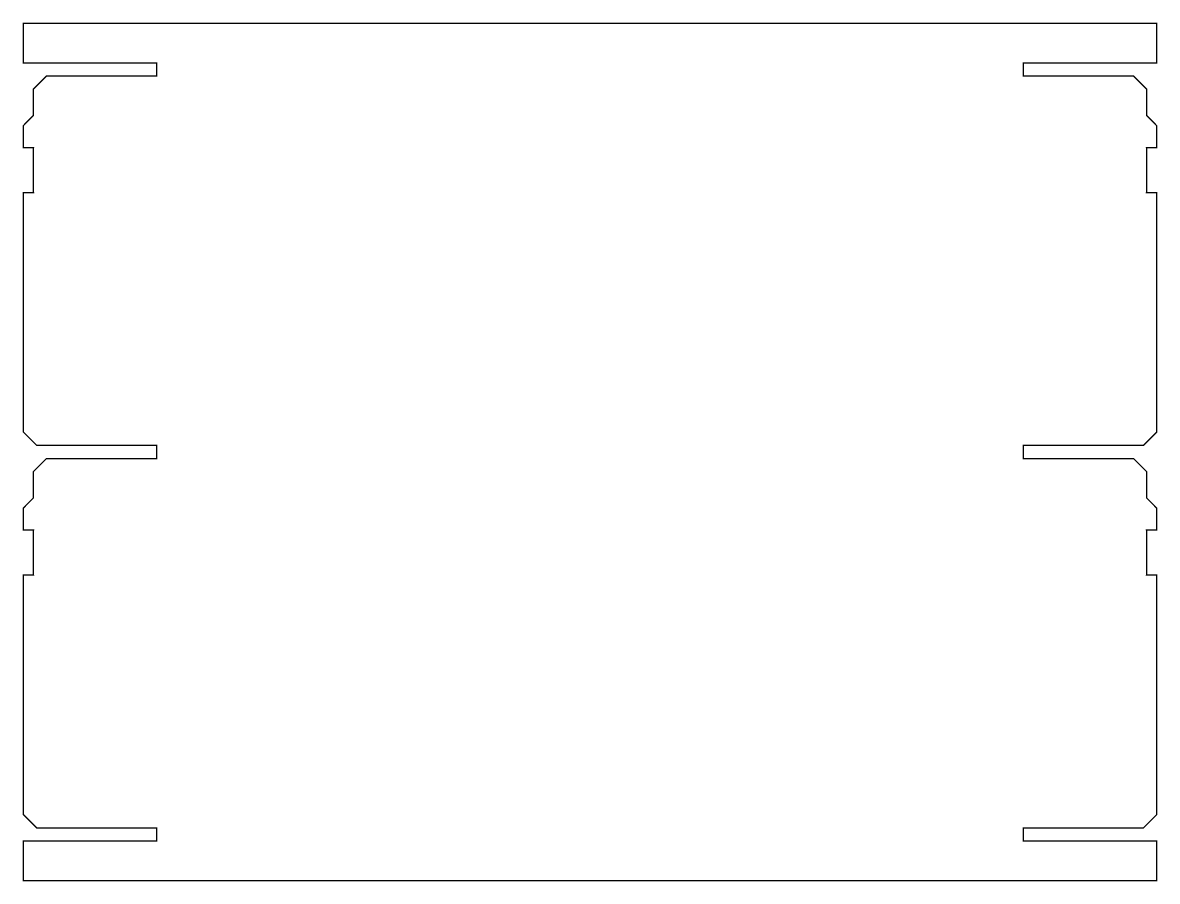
# Model space of a CAD drawing. Extents: x 0 to 172, y 0 to 130.
import ezdxf

# ---------------------------------------------------------------- set-up
doc = ezdxf.new("R2010")
doc.units = 0
doc.layers.add('268076-7ROU1_GBR', color=12, linetype='CONTINUOUS')

msp = doc.modelspace()

# ---------------------------------------------------------------- linework, layer by layer
at = {"layer": '268076-7ROU1_GBR', "const_width": 0.2}
msp.add_lwpolyline([(172.000012, 129.999994), (172.000012, 124.000006), (151.786006, 124.000006), (151.786006, 122.000392), (168.500018, 122.000392), (170.49999, 120.000396), (170.49999, 115.999996), (172.000012, 114.5), (172.000012, 111.149994), (170.456276, 111.149994), (170.49999, 110.98685), (170.49999, 104.513152), (170.456276, 104.350008), (172.000012, 104.350008), (172.000012, 68.007204), (169.992802, 65.999996), (151.786006, 65.999996), (151.786006, 64.000406), (168.499994, 64.000406), (170.49999, 62.00041), (170.49999, 58.000012), (172.000012, 56.499988), (172.000012, 53.150008), (170.45625, 53.150008), (170.49999, 52.986838), (170.49999, 46.513166), (170.45625, 46.349996), (172.000012, 46.349996), (172.000012, 10.007194), (169.992802, 8.00001), (151.786006, 8.00001), (151.786006, 5.999988), (172.000012, 5.999988), (172.000012, 0), (0, 0), (0, 5.999988), (20.214006, 5.999988), (20.214006, 8.00001), (2.032, 8.00001), (0, 10.03201), (0, 46.349996), (1.543736, 46.349996), (1.499998, 46.513166), (1.499998, 52.986838), (1.543736, 53.150008), (0, 53.150008), (0, 56.499988), (1.499998, 58.000012), (1.499998, 61.994796), (3.505606, 64.000406), (20.214006, 64.000406), (20.214006, 65.999996), (2.032, 65.999996), (0, 68.031996), (0, 104.350008), (1.54371, 104.350008), (1.499998, 104.513152), (1.499998, 110.98685), (1.543686, 111.149994), (0, 111.149994), (0, 114.5), (1.499998, 115.999996), (1.499998, 119.994808), (3.505606, 122.000392), (20.214006, 122.000392), (20.214006, 124.000006), (0, 124.000006), (0, 129.999994), (172.000012, 129.999994)], dxfattribs=at)

doc.saveas('drawing.dxf')
